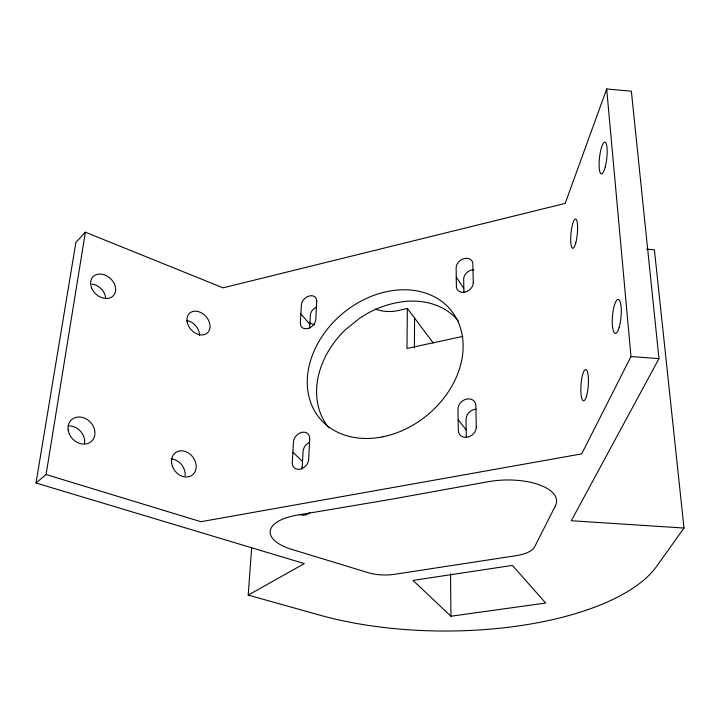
<?xml version="1.0" encoding="UTF-8"?>
<svg xmlns="http://www.w3.org/2000/svg" width="720" height="720" viewBox="0 0 720 720"><rect width="100%" height="100%" fill="white"/><g stroke="black" fill="none" stroke-linecap="round" stroke-linejoin="round"><path stroke-width="1.08" d="M414.405 347.913L414.585 318.096M375.525 309.123A23.886 13.446 1 0 0 398.106 310.563L407.349 308.457L406.971 348.471L462.915 336.348M302.139 468.738L303.084 451.269A8.991 7.038 -45.5 0 1 309.411 442.476M309.663 328.293L310.365 315.162A8.442 6.255 -40.4 0 1 312.84 309.69L316.323 307.089M646.551 249.147L654.399 249.777L684 528.048L656.64 566.37A221.139 90.324 0.1 0 1 319.815 615.15L248.211 595.098L251.631 548.019M302.004 468.891L302.247 466.686M248.211 595.098L304.353 563.589L36 483.012L46.071 474.525L85.374 232.191L223.029 287.838L565.182 203.4L606.681 88.992L631.359 91.197L658.971 358.641L571.302 520.74L684 528.048M36 483.012L75.897 242.451L85.374 232.191M606.681 88.992L630.981 356.562L581.688 453.897L200.925 521.712L46.071 474.525M450.936 616.23L545.697 603.036L512.424 565.407L412.992 580.401L450.936 616.23L450.54 573.714M630.981 356.562L658.971 358.641M309.6 322.839L314.64 324.873M292.878 452.196L302.535 461.493M458.217 320.823L454.581 316.773A83.952 65.511 -40.4 0 0 393.57 303.39A83.934 66.177 -38.6 0 0 367.956 313.146L359.964 317.988L345.366 329.769A83.934 66.177 -38.6 0 0 328.86 427.788M300.879 313.911L309.879 324.225M458.136 419.679L466.164 429.831M407.349 308.457L433.26 342.963M456.264 277.173L463.824 288.378M463.896 292.554L463.671 279.072A8.856 6.786 -33.5 0 1 473.922 269.685M466.29 437.292L465.993 419.265L467.1 414.954A9.396 7.731 -37 0 1 476.163 409.212M309.825 512.487A13.914 10.647 59 0 1 299.367 514.35M171.153 458.946A13.869 11.277 53.2 0 1 185.139 475.776M186.363 320.391A13.104 9.927 47.9 0 1 199.557 335.403M91.908 284.031A13.752 10.602 42.4 0 1 105.669 297.621M68.166 425.88A14.508 12.159 45.5 0 1 84.564 443.448M309.708 438.696L308.655 459.468A9.189 7.182 -46.3 0 1 300.015 469.206A9.189 7.182 -46.3 0 1 292.275 462.591L293.472 441.891A9.099 7.065 -45.4 0 1 302.022 432.315A9.099 7.065 -45.4 0 1 309.708 438.696M316.719 301.167L315.783 319.545A8.613 6.372 -41 0 1 307.674 328.554A8.613 6.372 -41 0 1 300.348 323.109L301.41 304.785A8.541 6.273 -40.4 0 1 309.447 295.92A8.541 6.273 -40.4 0 1 316.719 301.167M555.399 505.818L534.582 546.93A27.873 11.367 -1 0 1 516.285 555.642L394.524 574.308A26.802 10.656 1.2 0 1 368.262 572.706L291.762 549.387A47.628 19.773 2.3 0 1 270.243 530.856A47.628 19.773 2.3 0 1 296.91 515.196L390.492 499.401L488.313 481.698A50.445 21.906 -1.2 0 1 539.181 484.785A50.445 21.906 -1.2 0 1 555.399 505.818M473.256 282.726L472.86 263.844A8.964 6.813 -33.6 0 0 464.373 258.57A8.964 6.813 -33.6 0 0 456.138 267.795L456.381 286.623A9.036 6.939 -34 0 0 464.949 292.104A9.036 6.939 -34 0 0 473.256 282.726M476.289 426.996L475.839 405.522A9.513 7.776 -37.1 0 0 466.776 399.042A9.513 7.776 -37.1 0 0 457.992 409.032L458.28 430.434A9.603 7.92 -37.9 0 0 467.424 437.166A9.603 7.92 -37.9 0 0 476.289 426.996M382.302 436.887A85.014 66.132 -39.5 0 0 454.095 314.505A85.014 66.132 -39.5 0 0 319.221 340.956A85.014 66.132 -39.5 0 0 382.302 436.887M187.146 321.723A13.248 9.936 48.1 0 0 205.875 333.963A13.248 9.936 48.1 0 0 202.518 313.506A13.248 9.936 48.1 0 0 187.146 321.723M171.657 463.374A14.022 11.313 53.2 0 0 191.682 475.533A14.022 11.313 53.2 0 0 188.199 452.844A14.022 11.313 53.2 0 0 171.657 463.374M91.584 287.856A13.905 10.62 42.7 0 0 113.058 295.992A13.905 10.62 42.7 0 0 104.724 274.968A13.905 10.62 42.7 0 0 91.584 287.856M68.13 429.768A14.679 12.204 45.9 0 0 89.631 442.638A14.679 12.204 45.9 0 0 86.697 419.22A14.679 12.204 45.9 0 0 68.13 429.768M619.119 327.582A17.064 4.293 -85.1 0 0 618.93 299.718A17.064 4.293 -85.1 0 0 612.243 321.912A17.064 4.293 -85.1 0 0 619.119 327.582M575.838 242.631A14.751 3.168 -84.5 0 0 575.919 219.087A14.751 3.168 -84.5 0 0 570.699 239.193A14.751 3.168 -84.5 0 0 575.838 242.631M605.205 167.067A16.029 3.654 -83.6 0 0 605.115 142.137A16.029 3.654 -83.6 0 0 599.094 164.853A16.029 3.654 -83.6 0 0 605.205 167.067M586.539 396.036A15.714 3.663 -85.9 0 0 586.557 369.927A15.714 3.663 -85.9 0 0 580.824 389.457A15.714 3.663 -85.9 0 0 586.539 396.036"/></g></svg>
